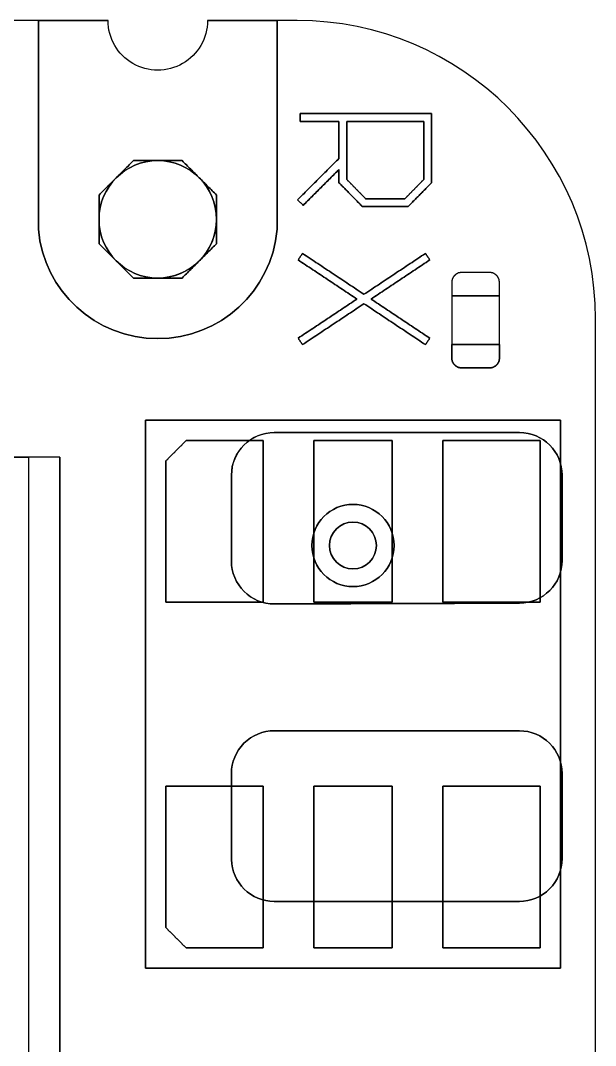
# Model space of a CAD drawing. Header units: millimetres. Extents: x -272 to 522, y -39 to 39.
# Drawn here: x 50.2 to 53.87, y 25.16 to 31.71 of the extents above; entities that cross this region are included whole.
import ezdxf

# ---------------------------------------------------------------- set-up
doc = ezdxf.new("R2010")
doc.units = ezdxf.units.MM
doc.layers.add('_BLOCK$XIAO-nRF52840', color=7, linetype='Continuous', true_color=0x000000)
doc.layers.add('PCB_item$miconboard', color=7, linetype='Continuous', true_color=0x000000)
doc.layers.get('PCB_item$miconboard').off()

# ---------------------------------------------------------------- blocks, each defined once
blk = doc.blocks.new('XIAO-nRF52840 v15')
at = {"layer": '_BLOCK$XIAO-nRF52840'}
for p, q in [((-6.9754, 1.84, -0.5745), (-6.9754, 1.94, -0.5745)), ((-6.8629, 1.94, -0.5745), (-6.8629, 1.84, -0.5745)), ((-6.8629, 1.84, -0.5745), (-6.8629, 1.94, -0.5745)), ((-6.9754, 1.84, -0.5745), (-6.9754, 1.64, -0.5745)), ((-5.8793, -0.25, 1.1336), (-5.8793, 0.99, 1.1336))]:
    blk.add_line(p, q, dxfattribs=at)
at = {"layer": '_BLOCK$XIAO-nRF52840', "extrusion": (0, -1, 0)}
for centre, radius in [((-7.1254, -0.5745, -1.94), 0.2625), ((-7.1254, -0.5745, -1.94), 0.2625), ((-7.1254, -0.5745, -1.94), 0.15), ((-7.1254, -0.5745, -1.84), 0.15), ((-5.8793, 1.5086, -0.99), 0.375)]:
    blk.add_circle(centre, radius, dxfattribs=at)
at = {"layer": '_BLOCK$XIAO-nRF52840', "extrusion": (0, 1, 0)}
for centre, radius in [((7.1254, -0.5745, 1.84), 0.2625), ((7.1254, -0.5745, 1.84), 0.2625), ((7.1254, -0.5745, 1.84), 0.15), ((7.1254, -0.5745, 1.64), 0.15)]:
    blk.add_circle(centre, radius, dxfattribs=at)
at = {"layer": '_BLOCK$XIAO-nRF52840', "color": 253, "true_color": 0xa0a0a0, "extrusion": (0, 0, -1)}
blk.add_arc((5.0533, 2.8, 0.0114), 0.2, 0, 90, dxfattribs=at)
at = {"layer": '_BLOCK$XIAO-nRF52840', "extrusion": (0, 1, 0)}
for centre, radius, start, end in [((6.7683, 0.8736, 1), 1.905, 0.00133, 89.99867), ((5.8793, 1.5115, 0.99), 0.7649, 184.97911, 355.02089), ((6.7683, 0.8736, -0.25), 1.905, 0.00133, 89.99867), ((8.1875, -2.5745, -0.25), 0.2731, 270, 360), ((8.1875, -2.031, -0.25), 0.273, 360, 90), ((8.1875, -0.6695, -0.25), 0.2731, 270.18602, 360), ((8.1875, -0.126, -0.25), 0.2731, 360, 89.81373), ((5.8793, 1.5115, -0.24), 0.7649, 184.97911, 355.02089), ((6.6228, -0.6746, -0.25), 0.2731, 180, 270.18602), ((6.6228, -2.031, -0.25), 0.2731, 90, 180.00494), ((6.6228, -2.5745, -0.25), 0.273, 181.06603, 270), ((6.6228, -0.126, -0.25), 0.2731, 90, 180)]:
    blk.add_arc(centre, radius, start, end, dxfattribs=at)
at = {"layer": '_BLOCK$XIAO-nRF52840', "extrusion": (0, -1, 0)}
for centre, radius, start, end in [((-5.8793, 1.5115, -1), 0.7649, 184.97911, 355.02089), ((-5.8793, 2.7786, -0.99), 0.3175, 180, 0), ((-8.1875, -2.5745, 0.24), 0.2731, 180, 270), ((-8.1875, -2.031, 0.24), 0.2731, 90, 180), ((-8.1875, -0.6695, 0.24), 0.2731, 180, 269.81398), ((-8.1875, -0.126, 0.24), 0.2731, 90.18627, 180), ((-8.1875, -0.6695, 0.24), 0.2731, 180, 269.81398), ((-8.1875, -0.126, 0.24), 0.2731, 90.18627, 180), ((-8.1875, -2.031, 0.24), 0.2731, 90, 180), ((-8.1875, -2.5745, 0.24), 0.2731, 180, 270), ((-5.8793, 1.5115, 0.25), 0.7649, 184.97911, 355.02089), ((-6.6228, -0.6746, 0.24), 0.2731, 269.81398, 0), ((-6.6228, -0.6746, 0.24), 0.2731, 269.81398, 0), ((-6.6228, -2.031, 0.24), 0.2731, 359.99506, 90), ((-6.6228, -2.5745, 0.24), 0.273, 270, 358.93397), ((-6.6228, -0.126, 0.24), 0.2731, 0, 90), ((-6.6228, -0.126, 0.24), 0.2731, 0, 90), ((-6.6228, -2.5745, 0.24), 0.273, 270, 358.93397), ((-6.6228, -2.031, 0.24), 0.2731, 359.99506, 90), ((-5.8793, 1.5086, 0.25), 0.375, 180, 270), ((-5.8793, 1.5086, 0.25), 0.375, 90, 180), ((-5.8793, 2.7786, 0.24), 0.3175, 180, 0), ((-5.8793, 1.5086, 0.25), 0.375, 0, 90), ((-5.8793, 1.5086, 0.25), 0.375, 270, 0)]:
    blk.add_arc(centre, radius, start, end, dxfattribs=at)
at = {"layer": '_BLOCK$XIAO-nRF52840', "extrusion": (5.49279e-08, 1, 5.47499e-08)}
blk.add_arc((8.1875, -0.6695, -0.25), 0.2731, 270.18602, 0, dxfattribs=at)
at = {"layer": '_BLOCK$XIAO-nRF52840', "extrusion": (5.49281e-08, 1, -5.47498e-08)}
blk.add_arc((8.1875, -0.126, -0.25), 0.2731, 360, 89.81373, dxfattribs=at)
at = {"layer": '_BLOCK$XIAO-nRF52840', "extrusion": (-5.45724e-08, -1, 5.45724e-08)}
blk.add_arc((-8.1875, -2.031, 0.25), 0.273, 90, 180, dxfattribs=at)
at = {"layer": '_BLOCK$XIAO-nRF52840', "extrusion": (-5.45724e-08, -1, -5.45724e-08)}
blk.add_arc((-8.1875, -2.5745, 0.25), 0.2731, 180, 270, dxfattribs=at)
at = {"layer": '_BLOCK$XIAO-nRF52840', "extrusion": (-5.42192e-08, 1, 5.43955e-08)}
blk.add_arc((6.6228, -0.6746, -0.25), 0.2731, 180, 270.18602, dxfattribs=at)
at = {"layer": '_BLOCK$XIAO-nRF52840', "extrusion": (-5.45724e-08, 1, -5.45724e-08)}
blk.add_arc((6.6228, -0.126, -0.25), 0.273, 90, 180, dxfattribs=at)
at = {"layer": '_BLOCK$XIAO-nRF52840', "extrusion": (5.55973e-08, -1, -5.66415e-08)}
blk.add_arc((-6.6228, -2.5745, 0.25), 0.273, 270, 358.93397, dxfattribs=at)
at = {"layer": '_BLOCK$XIAO-nRF52840', "extrusion": (5.45677e-08, -1, 5.4563e-08)}
blk.add_arc((-6.6228, -2.031, 0.25), 0.2731, 359.99506, 90, dxfattribs=at)
at = {"layer": '_BLOCK$XIAO-nRF52840', "color": 253, "true_color": 0xa0a0a0}
for points in [[(-5.0533, 3, -0.0114), (-5.0533, 3, -12.2114)], [(-5.0533, 3, -0.0114), (-4.9533, 3, -0.0114)], [(-5.2533, 2.8, -0.0114), (-5.2533, 2.8, -12.2114)], [(-5.2533, 1, -0.0114), (-5.2533, 2.8, -0.0114)], [(-5.0533, 1, -0.0114), (-5.0533, 2.8, -0.0114)], [(-5.0533, 2.8, -0.0114), (-5.0533, 2.8, -12.2114)], [(-4.9533, 2.8, -0.0114), (-5.0533, 2.8, -0.0114)], [(-5.2533, 1, -0.0114), (-5.0533, 1, -0.0114)], [(-5.2533, 1, -12.2114), (-5.2533, 1, -0.0114)], [(-5.0533, 1, -0.0114), (-5.0533, 1, -12.2114)]]:
    blk.add_open_spline(points, degree=1, dxfattribs=at)
at = {"layer": '_BLOCK$XIAO-nRF52840'}
for points in [[(-8.4504, 1, 0.2255), (-8.4504, 1.94, 0.2255)], [(-8.4504, 1.94, 0.2255), (-8.4504, 1.94, -3.2745)], [(-8.4504, 1.94, -3.2745), (-8.4504, 1, -3.2745)], [(-8.4504, 1.94, -3.2745), (-5.8004, 1.94, -3.2745)], [(-5.8004, 1.94, 0.2255), (-8.4504, 1.94, 0.2255)], [(-5.8004, 1.94, -3.2745), (-5.8004, 1, -3.2745)], [(-5.8004, 1.94, -3.2745), (-5.8004, 1.94, 0.2255)], [(-5.8004, 1.94, 0.2255), (-5.8004, 1, 0.2255)], [(-8.0606, 1, 0.7097), (-8.0606, 1.3, 0.7097)], [(-8.0606, 1.3, 0.7097), (-7.7558, 1.3, 0.7097)], [(-8.0606, 1.3, 1.0193), (-7.7558, 1.3, 1.0193)], [(-8.0606, 1.3, 0.7097), (-8.0606, 1.3, 1.0193)], [(-8.0606, 1, 1.0193), (-8.0606, 1.3, 1.0193)], [(-8.0606, 1, 0.7097), (-8.0606, 1.3, 0.7097)], [(-8.0606, 1.3, 0.7097), (-7.7558, 1.3, 0.7097)], [(-8.0606, 1, 0.6232), (-8.0606, 1.3, 0.6232)], [(-8.0606, 1.3, 0.6232), (-8.0581, 1.3, 0.6029)], [(-8.0606, 1.3, 0.7097), (-8.0606, 1.3, 0.6232)], [(-8.0606, 1.3, 1.0193), (-8.0606, 1, 1.0193)], [(-7.7558, 1.3, 1.0193), (-8.0606, 1.3, 1.0193)], [(-8.0606, 1.3, 1.0193), (-8.0606, 1.3, 1.1058)], [(-8.0606, 1, 1.1058), (-8.0606, 1.3, 1.1058)], [(-8.0606, 1.3, 1.1058), (-8.0581, 1.3, 1.1261)], [(-8.0581, 1.3, 0.6029), (-8.0581, 1, 0.6029)], [(-8.0581, 1.3, 0.6029), (-8.0479, 1.3, 0.5851)], [(-8.0581, 1, 1.1261), (-8.0581, 1.3, 1.1261)], [(-8.0581, 1.3, 1.1261), (-8.0479, 1.3, 1.1439)], [(-8.0479, 1.3, 0.5851), (-8.0479, 1, 0.5851)], [(-8.0479, 1.3, 0.5851), (-8.0352, 1.3, 0.5724)], [(-8.0479, 1, 1.1439), (-8.0479, 1.3, 1.1439)], [(-8.0479, 1.3, 1.1439), (-8.0352, 1.3, 1.1566)], [(-8.0352, 1.3, 0.5724), (-8.0352, 1, 0.5724)], [(-8.0352, 1.3, 0.5724), (-8.0175, 1.3, 0.5622)], [(-8.0352, 1, 1.1566), (-8.0352, 1.3, 1.1566)], [(-8.0352, 1.3, 1.1566), (-8.0175, 1.3, 1.1668)], [(-8.0175, 1.3, 0.5622), (-8.0175, 1, 0.5622)], [(-8.0175, 1.3, 0.5622), (-7.9971, 1.3, 0.5597)], [(-8.0175, 1, 1.1668), (-8.0175, 1.3, 1.1668)], [(-8.0175, 1.3, 1.1668), (-7.9971, 1.3, 1.1693)], [(-7.9971, 1.3, 0.5597), (-7.9971, 1, 0.5597)], [(-7.9971, 1.3, 0.5597), (-7.8193, 1.3, 0.5597)], [(-7.9971, 1.3, 1.1693), (-7.8193, 1.3, 1.1693)], [(-7.9971, 1, 1.1693), (-7.9971, 1.3, 1.1693)], [(-7.8193, 1.3, 0.5597), (-7.8193, 1, 0.5597)], [(-7.8193, 1.3, 0.5597), (-7.799, 1.3, 0.5622)], [(-7.8193, 1, 1.1693), (-7.8193, 1.3, 1.1693)], [(-7.8193, 1.3, 1.1693), (-7.799, 1.3, 1.1668)], [(-7.799, 1.3, 0.5622), (-7.799, 1, 0.5622)], [(-7.799, 1.3, 0.5622), (-7.7812, 1.3, 0.5724)], [(-7.799, 1, 1.1668), (-7.799, 1.3, 1.1668)], [(-7.799, 1.3, 1.1668), (-7.7812, 1.3, 1.1566)], [(-7.7812, 1.3, 0.5724), (-7.7812, 1, 0.5724)], [(-7.7812, 1.3, 0.5724), (-7.7685, 1.3, 0.5851)], [(-7.7812, 1, 1.1566), (-7.7812, 1.3, 1.1566)], [(-7.7812, 1.3, 1.1566), (-7.7685, 1.3, 1.1439)], [(-7.7685, 1.3, 0.5851), (-7.7685, 1, 0.5851)], [(-7.7685, 1.3, 0.5851), (-7.7584, 1.3, 0.6029)], [(-7.7685, 1, 1.1439), (-7.7685, 1.3, 1.1439)], [(-7.7685, 1.3, 1.1439), (-7.7584, 1.3, 1.1261)], [(-7.7584, 1.3, 0.6029), (-7.7584, 1, 0.6029)], [(-7.7584, 1.3, 0.6029), (-7.7558, 1.3, 0.6232)], [(-7.7584, 1, 1.1261), (-7.7584, 1.3, 1.1261)], [(-7.7584, 1.3, 1.1261), (-7.7558, 1.3, 1.1058)], [(-7.7558, 1.3, 0.7097), (-7.7558, 1, 0.7097)], [(-7.7558, 1.3, 1.0193), (-7.7558, 1.3, 0.7097)], [(-7.7558, 1.3, 1.0193), (-7.7558, 1, 1.0193)], [(-7.7558, 1.3, 0.7097), (-7.7558, 1, 0.7097)], [(-7.7558, 1, 0.6232), (-7.7558, 1.3, 0.6232)], [(-7.7558, 1.3, 0.6232), (-7.7558, 1.3, 0.7097)], [(-7.7558, 1, 1.0193), (-7.7558, 1.3, 1.0193)], [(-7.7558, 1.3, 1.1058), (-7.7558, 1.3, 1.0193)], [(-7.7558, 1, 1.1058), (-7.7558, 1.3, 1.1058)], [(-8.6733, 1, -13.0964), (-8.6733, 1, 0.8736)], [(-8.6733, -0.25, 0.8736), (-8.6733, 1, 0.8736)], [(-8.4504, 1, -3.2745), (-8.4504, 1, 0.2255)], [(-5.8004, 1, -3.2745), (-8.4504, 1, -3.2745)], [(-8.4504, 1, 0.2255), (-5.8004, 1, 0.2255)], [(-8.3204, 1.01, -3.1445), (-7.6994, 1.01, -3.1445)], [(-8.3204, 1, -3.1445), (-8.3204, 1.01, -3.1445)], [(-8.3204, 1.01, -2.1125), (-8.3204, 1, -2.1125)], [(-7.6994, 1.01, -2.1125), (-8.3204, 1.01, -2.1125)], [(-8.3204, 1.01, -2.1125), (-8.3204, 1.01, -3.1445)], [(-8.3204, 1.01, 0.0955), (-8.3204, 1, 0.0955)], [(-7.6994, 1.01, 0.0955), (-8.3204, 1.01, 0.0955)], [(-8.3204, 1.01, -0.9365), (-8.3204, 1, -0.9365)], [(-8.3204, 1.01, 0.0955), (-8.3204, 1.01, -0.9365)], [(-8.3204, 1.01, -0.9365), (-7.6994, 1.01, -0.9365)], [(-8.3204, 1.01, -0.9365), (-7.6994, 1.01, -0.9365)], [(-8.3204, 0.99, -0.9365), (-8.3204, 1.01, -0.9365)], [(-8.3204, 1.01, 0.0955), (-8.3204, 1.01, -0.9365)], [(-8.3204, 0.99, 0.0955), (-8.3204, 1.01, 0.0955)], [(-7.6994, 1.01, 0.0955), (-8.3204, 1.01, 0.0955)], [(-7.6994, 1.01, -2.1125), (-8.3204, 1.01, -2.1125)], [(-8.3204, 1.01, -2.1125), (-8.3204, 0.99, -2.1125)], [(-8.3204, 1.01, -3.1445), (-7.6994, 1.01, -3.1445)], [(-8.3204, 0.99, -3.1445), (-8.3204, 1.01, -3.1445)], [(-8.3204, 1.01, -2.1125), (-8.3204, 1.01, -3.1445)], [(-7.6994, 1, -3.1445), (-8.3204, 1, -3.1445)], [(-8.3204, 1, -2.1125), (-7.6994, 1, -2.1125)], [(-8.3204, 1, -3.1445), (-8.3204, 1, -2.1125)], [(-8.3204, 1, 0.0955), (-7.6994, 1, 0.0955)], [(-8.3204, 1, -0.9365), (-8.3204, 1, 0.0955)], [(-7.6994, 1, -0.9365), (-8.3204, 1, -0.9365)], [(-7.6994, 0.99, -0.9365), (-8.3204, 0.99, -0.9365)], [(-8.3204, 0.99, -0.9365), (-8.3204, 0.99, 0.0955)], [(-8.3204, 0.99, 0.0955), (-7.6994, 0.99, 0.0955)], [(-8.3204, 0.99, -2.1125), (-7.6994, 0.99, -2.1125)], [(-7.6994, 0.99, -3.1445), (-8.3204, 0.99, -3.1445)], [(-8.3204, 0.99, -3.1445), (-8.3204, 0.99, -2.1125)], [(-7.7558, 1, 0.7097), (-8.0606, 1, 0.7097)], [(-8.0606, 1, 0.7097), (-8.0606, 1, 1.0193)], [(-8.0606, 1, 1.0193), (-7.7558, 1, 1.0193)], [(-7.7558, 1, 0.7097), (-8.0606, 1, 0.7097)], [(-8.0606, 1, 0.6232), (-8.0606, 1, 0.7097)], [(-8.0581, 1, 0.6029), (-8.0606, 1, 0.6232)], [(-8.0606, 1, 1.0193), (-7.7558, 1, 1.0193)], [(-8.0606, 1, 1.0193), (-8.0606, 1, 1.1058)], [(-8.0606, 1, 1.1058), (-8.0581, 1, 1.1261)], [(-8.0479, 1, 0.5851), (-8.0581, 1, 0.6029)], [(-8.0581, 1, 1.1261), (-8.0479, 1, 1.1439)], [(-8.0352, 1, 0.5724), (-8.0479, 1, 0.5851)], [(-8.0479, 1, 1.1439), (-8.0352, 1, 1.1566)], [(-8.0175, 1, 0.5622), (-8.0352, 1, 0.5724)], [(-8.0352, 1, 1.1566), (-8.0175, 1, 1.1668)], [(-7.9971, 1, 0.5597), (-8.0175, 1, 0.5622)], [(-8.0175, 1, 1.1668), (-7.9971, 1, 1.1693)], [(-7.8193, 1, 0.5597), (-7.9971, 1, 0.5597)], [(-7.9971, 1, 1.1693), (-7.8193, 1, 1.1693)], [(-7.799, 1, 0.5622), (-7.8193, 1, 0.5597)], [(-7.8193, 1, 1.1693), (-7.799, 1, 1.1668)], [(-7.7812, 1, 0.5724), (-7.799, 1, 0.5622)], [(-7.799, 1, 1.1668), (-7.7812, 1, 1.1566)], [(-7.7685, 1, 0.5851), (-7.7812, 1, 0.5724)], [(-7.7812, 1, 1.1566), (-7.7685, 1, 1.1439)], [(-7.7584, 1, 0.6029), (-7.7685, 1, 0.5851)], [(-7.7685, 1, 1.1439), (-7.7584, 1, 1.1261)], [(-7.7558, 1, 0.6232), (-7.7584, 1, 0.6029)], [(-7.7584, 1, 1.1261), (-7.7558, 1, 1.1058)], [(-7.7558, 1, 1.0193), (-7.7558, 1, 0.7097)], [(-7.7558, 1, 0.7097), (-7.7558, 1, 0.6232)], [(-7.7558, 1, 1.1058), (-7.7558, 1, 1.0193)], [(-7.6994, 1.01, -3.1445), (-7.6994, 1, -3.1445)], [(-7.6994, 1.01, -2.1125), (-7.6994, 1, -2.1125)], [(-7.6994, 1.01, -3.1445), (-7.6994, 1.01, -2.1125)], [(-7.6994, 1, 0.0955), (-7.6994, 1.01, 0.0955)], [(-7.6994, 1.01, -0.9365), (-7.6994, 1, -0.9365)], [(-7.6994, 1.01, -0.9365), (-7.6994, 1.01, 0.0955)], [(-7.6994, 1.01, -0.9365), (-7.6994, 0.99, -0.9365)], [(-7.6994, 0.99, 0.0955), (-7.6994, 1.01, 0.0955)], [(-7.6994, 1.01, -0.9365), (-7.6994, 1.01, 0.0955)], [(-7.6994, 0.99, -2.1125), (-7.6994, 1.01, -2.1125)], [(-7.6994, 1.01, -3.1445), (-7.6994, 1.01, -2.1125)], [(-7.6994, 0.99, -3.1445), (-7.6994, 1.01, -3.1445)], [(-7.6994, 1, -2.1125), (-7.6994, 1, -3.1445)], [(-7.6994, 1, 0.0955), (-7.6994, 1, -0.9365)], [(-7.6994, 0.99, 0.0955), (-7.6994, 0.99, -0.9365)], [(-7.6994, 0.99, -2.1125), (-7.6994, 0.99, -3.1445)], [(-6.7893, 1, 2.1842), (-7.6271, 1, 2.1842)], [(-7.6271, 1, 2.1842), (-7.6271, 0.99, 2.1842)], [(-7.6271, 1, 2.1842), (-7.6271, 1, 1.7426)], [(-7.6271, 1, 1.7426), (-7.6271, 0.99, 1.7426)], [(-7.6271, 1, 1.7426), (-7.4779, 1, 1.5906)], [(-6.7893, 1, 2.1842), (-7.6271, 1, 2.1842)], [(-7.6271, 1, 2.1842), (-7.6271, 1, 1.7426)], [(-7.6271, 1, 1.7426), (-7.4779, 1, 1.5906)], [(-7.6271, 0.99, 1.7426), (-7.6271, 1, 1.7426)], [(-7.6271, 0.99, 2.1842), (-7.6271, 1, 2.1842)], [(-7.6271, 0.99, 2.1842), (-6.7893, 0.99, 2.1842)], [(-7.6271, 0.99, 1.7426), (-7.6271, 0.99, 2.1842)], [(-7.4779, 0.99, 1.5906), (-7.6271, 0.99, 1.7426)], [(-7.4779, 0.99, 1.5906), (-7.6271, 0.99, 1.7426)], [(-7.6271, 0.99, 1.7426), (-7.6271, 0.99, 2.1842)], [(-7.6271, 0.99, 2.1842), (-6.7893, 0.99, 2.1842)], [(-7.6159, 0.99, 0.75), (-7.6159, 1, 0.75)], [(-7.6159, 1, 0.75), (-7.5882, 1, 0.7084)], [(-7.5882, 1, 1.291), (-7.6159, 1, 1.2494)], [(-7.6159, 1, 1.2494), (-7.6159, 0.99, 1.2494)], [(-7.6159, 1, 1.2494), (-7.2408, 1, 0.9997)], [(-7.2408, 1, 0.9997), (-7.6159, 1, 0.75)], [(-7.6159, 1, 1.2494), (-7.2408, 1, 0.9997)], [(-7.6159, 0.99, 1.2494), (-7.6159, 1, 1.2494)], [(-7.5882, 1, 1.291), (-7.6159, 1, 1.2494)], [(-7.6159, 1, 0.75), (-7.5882, 1, 0.7084)], [(-7.6159, 0.99, 0.75), (-7.6159, 1, 0.75)], [(-7.2408, 1, 0.9997), (-7.6159, 1, 0.75)], [(-7.5882, 0.99, 0.7084), (-7.6159, 0.99, 0.75)], [(-7.6159, 0.99, 1.2494), (-7.5882, 0.99, 1.291)], [(-7.2408, 0.99, 0.9997), (-7.6159, 0.99, 1.2494)], [(-7.6159, 0.99, 0.75), (-7.2408, 0.99, 0.9997)], [(-7.2408, 0.99, 0.9997), (-7.6159, 0.99, 1.2494)], [(-7.6159, 0.99, 1.2494), (-7.5882, 0.99, 1.291)], [(-7.5882, 0.99, 0.7084), (-7.6159, 0.99, 0.75)], [(-7.6159, 0.99, 0.75), (-7.2408, 0.99, 0.9997)], [(-7.5882, 1, 0.7084), (-7.5882, 0.99, 0.7084)], [(-7.5882, 1, 0.7084), (-7.1957, 1, 0.9697)], [(-7.1957, 1, 1.0297), (-7.5882, 1, 1.291)], [(-7.5882, 1, 1.291), (-7.5882, 0.99, 1.291)], [(-7.5882, 0.99, 1.291), (-7.5882, 1, 1.291)], [(-7.1957, 1, 1.0297), (-7.5882, 1, 1.291)], [(-7.5882, 1, 0.7084), (-7.1957, 1, 0.9697)], [(-7.5882, 0.99, 0.7084), (-7.5882, 1, 0.7084)], [(-7.1957, 0.99, 0.9697), (-7.5882, 0.99, 0.7084)], [(-7.5882, 0.99, 1.291), (-7.1957, 0.99, 1.0297)], [(-7.5882, 0.99, 1.291), (-7.1957, 0.99, 1.0297)], [(-7.1957, 0.99, 0.9697), (-7.5882, 0.99, 0.7084)], [(-7.457, 1, 1.6406), (-7.5771, 1, 1.763)], [(-7.5771, 1, 1.763), (-7.5771, 0.99, 1.763)], [(-7.5771, 1, 1.763), (-7.5771, 1, 2.1342)], [(-7.5771, 1, 2.1342), (-7.5771, 0.99, 2.1342)], [(-7.5771, 1, 2.1342), (-7.0861, 1, 2.1342)], [(-7.5771, 1, 2.1342), (-7.0861, 1, 2.1342)], [(-7.5771, 0.99, 2.1342), (-7.5771, 1, 2.1342)], [(-7.5771, 1, 1.763), (-7.5771, 1, 2.1342)], [(-7.5771, 0.99, 1.763), (-7.5771, 1, 1.763)], [(-7.457, 1, 1.6406), (-7.5771, 1, 1.763)], [(-7.5771, 0.99, 1.763), (-7.457, 0.99, 1.6406)], [(-7.5771, 0.99, 2.1342), (-7.5771, 0.99, 1.763)], [(-7.0861, 0.99, 2.1342), (-7.5771, 0.99, 2.1342)], [(-7.0861, 0.99, 2.1342), (-7.5771, 0.99, 2.1342)], [(-7.5771, 0.99, 2.1342), (-7.5771, 0.99, 1.763)], [(-7.5771, 0.99, 1.763), (-7.457, 0.99, 1.6406)], [(-7.4779, 1, 1.5906), (-7.4779, 0.99, 1.5906)], [(-7.4779, 1, 1.5906), (-7.1852, 1, 1.5906)], [(-7.4779, 1, 1.5906), (-7.1852, 1, 1.5906)], [(-7.4779, 0.99, 1.5906), (-7.4779, 1, 1.5906)], [(-7.1852, 0.99, 1.5906), (-7.4779, 0.99, 1.5906)], [(-7.1852, 0.99, 1.5906), (-7.4779, 0.99, 1.5906)], [(-7.2062, 1, 1.6406), (-7.457, 1, 1.6406)], [(-7.457, 1, 1.6406), (-7.457, 0.99, 1.6406)], [(-7.457, 0.99, 1.6406), (-7.457, 1, 1.6406)], [(-7.2062, 1, 1.6406), (-7.457, 1, 1.6406)], [(-7.457, 0.99, 1.6406), (-7.2062, 0.99, 1.6406)], [(-7.457, 0.99, 1.6406), (-7.2062, 0.99, 1.6406)], [(-7.3754, 1.01, -2.1125), (-7.3754, 1, -2.1125)], [(-6.8754, 1.01, -2.1125), (-7.3754, 1.01, -2.1125)], [(-7.3754, 1.01, -3.1445), (-7.3754, 1, -3.1445)], [(-7.3754, 1.01, -2.1125), (-7.3754, 1.01, -3.1445)], [(-7.3754, 1.01, -3.1445), (-6.8754, 1.01, -3.1445)], [(-7.3754, 1.01, -0.9365), (-6.8754, 1.01, -0.9365)], [(-7.3754, 1, -0.9365), (-7.3754, 1.01, -0.9365)], [(-7.3754, 1.01, 0.0955), (-7.3754, 1, 0.0955)], [(-6.8754, 1.01, 0.0955), (-7.3754, 1.01, 0.0955)], [(-7.3754, 1.01, 0.0955), (-7.3754, 1.01, -0.9365)], [(-7.3754, 1.01, -3.1445), (-6.8754, 1.01, -3.1445)], [(-7.3754, 0.99, -3.1445), (-7.3754, 1.01, -3.1445)], [(-7.3754, 1.01, -2.1125), (-7.3754, 1.01, -3.1445)], [(-7.3754, 0.99, -2.1125), (-7.3754, 1.01, -2.1125)], [(-6.8754, 1.01, -2.1125), (-7.3754, 1.01, -2.1125)], [(-6.8754, 1.01, 0.0955), (-7.3754, 1.01, 0.0955)], [(-7.3754, 1.01, 0.0955), (-7.3754, 0.99, 0.0955)], [(-7.3754, 1.01, -0.9365), (-6.8754, 1.01, -0.9365)], [(-7.3754, 0.99, -0.9365), (-7.3754, 1.01, -0.9365)], [(-7.3754, 1.01, 0.0955), (-7.3754, 1.01, -0.9365)], [(-7.3754, 1, -2.1125), (-6.8754, 1, -2.1125)], [(-7.3754, 1, -3.1445), (-7.3754, 1, -2.1125)], [(-6.8754, 1, -3.1445), (-7.3754, 1, -3.1445)], [(-6.8754, 1, -0.9365), (-7.3754, 1, -0.9365)], [(-7.3754, 1, 0.0955), (-6.8754, 1, 0.0955)], [(-7.3754, 1, -0.9365), (-7.3754, 1, 0.0955)], [(-6.8754, 0.99, -3.1445), (-7.3754, 0.99, -3.1445)], [(-7.3754, 0.99, -3.1445), (-7.3754, 0.99, -2.1125)], [(-7.3754, 0.99, -2.1125), (-6.8754, 0.99, -2.1125)], [(-7.3754, 0.99, 0.0955), (-6.8754, 0.99, 0.0955)], [(-6.8754, 0.99, -0.9365), (-7.3754, 0.99, -0.9365)], [(-7.3754, 0.99, -0.9365), (-7.3754, 0.99, 0.0955)], [(-7.2408, 1, 0.9997), (-7.2408, 0.99, 0.9997)], [(-7.2408, 1, 0.9997), (-7.2408, 0.99, 0.9997)], [(-7.0861, 1, 1.763), (-7.2062, 1, 1.6406)], [(-7.2062, 1, 1.6406), (-7.2062, 0.99, 1.6406)], [(-7.2062, 0.99, 1.6406), (-7.2062, 1, 1.6406)], [(-7.0861, 1, 1.763), (-7.2062, 1, 1.6406)], [(-7.2062, 0.99, 1.6406), (-7.0861, 0.99, 1.763)], [(-7.2062, 0.99, 1.6406), (-7.0861, 0.99, 1.763)], [(-7.1957, 1, 0.9697), (-7.1957, 0.99, 0.9697)], [(-7.1957, 1, 0.9697), (-6.8031, 1, 0.7084)], [(-6.8031, 1, 1.291), (-7.1957, 1, 1.0297)], [(-7.1957, 1, 1.0297), (-7.1957, 0.99, 1.0297)], [(-7.1957, 0.99, 1.0297), (-7.1957, 1, 1.0297)], [(-6.8031, 1, 1.291), (-7.1957, 1, 1.0297)], [(-7.1957, 1, 0.9697), (-6.8031, 1, 0.7084)], [(-7.1957, 0.99, 0.9697), (-7.1957, 1, 0.9697)], [(-6.8031, 0.99, 0.7084), (-7.1957, 0.99, 0.9697)], [(-7.1957, 0.99, 1.0297), (-6.8031, 0.99, 1.291)], [(-7.1957, 0.99, 1.0297), (-6.8031, 0.99, 1.291)], [(-6.8031, 0.99, 0.7084), (-7.1957, 0.99, 0.9697)], [(-7.1852, 1, 1.5906), (-7.1852, 0.99, 1.5906)], [(-7.1852, 1, 1.5906), (-7.0361, 1, 1.7426)], [(-7.1852, 1, 1.5906), (-7.0361, 1, 1.7426)], [(-7.1852, 0.99, 1.5906), (-7.1852, 1, 1.5906)], [(-7.0361, 0.99, 1.7426), (-7.1852, 0.99, 1.5906)], [(-7.0361, 0.99, 1.7426), (-7.1852, 0.99, 1.5906)], [(-6.7754, 1, 0.75), (-7.1506, 1, 0.9997)], [(-7.1506, 1, 0.9997), (-7.1506, 0.99, 0.9997)], [(-7.1506, 1, 0.9997), (-6.7754, 1, 1.2494)], [(-7.1506, 1, 0.9997), (-6.7754, 1, 1.2494)], [(-7.1506, 0.99, 0.9997), (-7.1506, 1, 0.9997)], [(-6.7754, 1, 0.75), (-7.1506, 1, 0.9997)], [(-7.1506, 0.99, 0.9997), (-6.7754, 0.99, 0.75)], [(-6.7754, 0.99, 1.2494), (-7.1506, 0.99, 0.9997)], [(-6.7754, 0.99, 1.2494), (-7.1506, 0.99, 0.9997)], [(-7.1506, 0.99, 0.9997), (-6.7754, 0.99, 0.75)], [(-7.0861, 0.99, 1.763), (-7.0861, 1, 1.763)], [(-7.0861, 1, 2.1342), (-7.0861, 0.99, 2.1342)], [(-7.0861, 1, 2.1342), (-7.0861, 1, 1.763)], [(-7.0861, 1, 2.1342), (-7.0861, 0.99, 2.1342)], [(-7.0861, 0.99, 1.763), (-7.0861, 1, 1.763)], [(-7.0861, 1, 2.1342), (-7.0861, 1, 1.763)], [(-7.0861, 0.99, 1.763), (-7.0861, 0.99, 2.1342)], [(-7.0861, 0.99, 1.763), (-7.0861, 0.99, 2.1342)], [(-7.0361, 1, 1.7426), (-7.0361, 0.99, 1.7426)], [(-7.0361, 1, 1.7426), (-7.0361, 1, 1.8271)], [(-7.0361, 1, 1.8271), (-7.0361, 0.99, 1.8271)], [(-7.0361, 1, 1.8271), (-6.807, 1, 1.598)], [(-6.7716, 1, 1.6333), (-7.0361, 1, 1.8978)], [(-7.0361, 1, 1.8978), (-7.0361, 0.99, 1.8978)], [(-7.0361, 1, 1.8978), (-7.0361, 1, 2.1342)], [(-7.0361, 1, 2.1342), (-7.0361, 0.99, 2.1342)], [(-7.0361, 1, 2.1342), (-6.7893, 1, 2.1342)], [(-7.0361, 1, 2.1342), (-6.7893, 1, 2.1342)], [(-7.0361, 1, 1.7426), (-7.0361, 1, 1.8271)], [(-7.0361, 1, 1.8978), (-7.0361, 1, 2.1342)], [(-7.0361, 0.99, 2.1342), (-7.0361, 1, 2.1342)], [(-7.0361, 0.99, 1.8978), (-7.0361, 1, 1.8978)], [(-6.7716, 1, 1.6333), (-7.0361, 1, 1.8978)], [(-7.0361, 1, 1.8271), (-6.807, 1, 1.598)], [(-7.0361, 0.99, 1.8271), (-7.0361, 1, 1.8271)], [(-7.0361, 0.99, 1.7426), (-7.0361, 1, 1.7426)], [(-7.0361, 0.99, 1.8271), (-7.0361, 0.99, 1.7426)], [(-6.807, 0.99, 1.598), (-7.0361, 0.99, 1.8271)], [(-7.0361, 0.99, 1.8978), (-6.7716, 0.99, 1.6333)], [(-7.0361, 0.99, 2.1342), (-7.0361, 0.99, 1.8978)], [(-6.7893, 0.99, 2.1342), (-7.0361, 0.99, 2.1342)], [(-6.7893, 0.99, 2.1342), (-7.0361, 0.99, 2.1342)], [(-7.0361, 0.99, 2.1342), (-7.0361, 0.99, 1.8978)], [(-7.0361, 0.99, 1.8978), (-6.7716, 0.99, 1.6333)], [(-6.807, 0.99, 1.598), (-7.0361, 0.99, 1.8271)], [(-7.0361, 0.99, 1.8271), (-7.0361, 0.99, 1.7426)], [(-6.8754, 1, -2.1125), (-6.8754, 1.01, -2.1125)], [(-6.8754, 1.01, -3.1445), (-6.8754, 1, -3.1445)], [(-6.8754, 1.01, -3.1445), (-6.8754, 1.01, -2.1125)], [(-6.8754, 1.01, -0.9365), (-6.8754, 1, -0.9365)], [(-6.8754, 1.01, 0.0955), (-6.8754, 1, 0.0955)], [(-6.8754, 1.01, -0.9365), (-6.8754, 1.01, 0.0955)], [(-6.8754, 1.01, -3.1445), (-6.8754, 0.99, -3.1445)], [(-6.8754, 0.99, -2.1125), (-6.8754, 1.01, -2.1125)], [(-6.8754, 1.01, -3.1445), (-6.8754, 1.01, -2.1125)], [(-6.8754, 0.99, 0.0955), (-6.8754, 1.01, 0.0955)], [(-6.8754, 1.01, -0.9365), (-6.8754, 1.01, 0.0955)], [(-6.8754, 0.99, -0.9365), (-6.8754, 1.01, -0.9365)], [(-6.8754, 1, -2.1125), (-6.8754, 1, -3.1445)], [(-6.8754, 1, 0.0955), (-6.8754, 1, -0.9365)], [(-6.8754, 0.99, -2.1125), (-6.8754, 0.99, -3.1445)], [(-6.8754, 0.99, 0.0955), (-6.8754, 0.99, -0.9365)], [(-6.807, 1, 1.598), (-6.807, 0.99, 1.598)], [(-6.807, 1, 1.598), (-6.7716, 1, 1.6333)], [(-6.807, 1, 1.598), (-6.7716, 1, 1.6333)], [(-6.807, 0.99, 1.598), (-6.807, 1, 1.598)], [(-6.7716, 0.99, 1.6333), (-6.807, 0.99, 1.598)], [(-6.7716, 0.99, 1.6333), (-6.807, 0.99, 1.598)], [(-6.8031, 1, 0.7084), (-6.8031, 0.99, 0.7084)], [(-6.8031, 1, 0.7084), (-6.7754, 1, 0.75)], [(-6.7754, 1, 1.2494), (-6.8031, 1, 1.291)], [(-6.8031, 1, 1.291), (-6.8031, 0.99, 1.291)], [(-6.8031, 0.99, 1.291), (-6.8031, 1, 1.291)], [(-6.7754, 1, 1.2494), (-6.8031, 1, 1.291)], [(-6.8031, 1, 0.7084), (-6.7754, 1, 0.75)], [(-6.8031, 0.99, 0.7084), (-6.8031, 1, 0.7084)], [(-6.7754, 0.99, 0.75), (-6.8031, 0.99, 0.7084)], [(-6.8031, 0.99, 1.291), (-6.7754, 0.99, 1.2494)], [(-6.8031, 0.99, 1.291), (-6.7754, 0.99, 1.2494)], [(-6.7754, 0.99, 0.75), (-6.8031, 0.99, 0.7084)], [(-6.7893, 0.99, 2.1842), (-6.7893, 1, 2.1842)], [(-6.7893, 1, 2.1342), (-6.7893, 0.99, 2.1342)], [(-6.7893, 1, 2.1342), (-6.7893, 1, 2.1842)], [(-6.7893, 1, 2.1342), (-6.7893, 1, 2.1842)], [(-6.7893, 1, 2.1342), (-6.7893, 0.99, 2.1342)], [(-6.7893, 0.99, 2.1842), (-6.7893, 1, 2.1842)], [(-6.7893, 0.99, 2.1842), (-6.7893, 0.99, 2.1342)], [(-6.7893, 0.99, 2.1842), (-6.7893, 0.99, 2.1342)], [(-6.7754, 1, 0.75), (-6.7754, 0.99, 0.75)], [(-6.7754, 1, 1.2494), (-6.7754, 0.99, 1.2494)], [(-6.7754, 0.99, 1.2494), (-6.7754, 1, 1.2494)], [(-6.7754, 0.99, 0.75), (-6.7754, 1, 0.75)], [(-6.7716, 1, 1.6333), (-6.7716, 0.99, 1.6333)], [(-6.7716, 0.99, 1.6333), (-6.7716, 1, 1.6333)], [(-6.7683, 1, 2.7786), (-6.6413, 1, 2.7786)], [(-6.7683, -0.25, 2.7786), (-6.7683, 1, 2.7786)], [(-6.6413, 1, 2.7786), (-6.6413, 1, 1.4451)], [(-6.6413, 0.99, 2.7786), (-6.6413, 1, 2.7786)], [(-6.6413, 0.99, 1.4451), (-6.6413, 1, 1.4451)], [(-6.1968, 0.99, 2.7786), (-6.6413, 0.99, 2.7786)], [(-6.6413, 0.99, 1.4451), (-6.6413, 0.99, 2.7786)], [(-6.5514, 1.01, 0.0955), (-6.5514, 1, 0.0955)], [(-6.0604, 1.01, 0.0955), (-6.5514, 1.01, 0.0955)], [(-6.5514, 1.01, -0.9365), (-6.5514, 1, -0.9365)], [(-6.5514, 1.01, 0.0955), (-6.5514, 1.01, -0.9365)], [(-6.5514, 1.01, -0.9365), (-5.9304, 1.01, -0.9365)], [(-6.5514, 1.01, -2.1125), (-6.5514, 1, -2.1125)], [(-5.9304, 1.01, -2.1125), (-6.5514, 1.01, -2.1125)], [(-6.5514, 1.01, -3.1445), (-6.5514, 1, -3.1445)], [(-6.5514, 1.01, -2.1125), (-6.5514, 1.01, -3.1445)], [(-6.5514, 1.01, -3.1445), (-6.0604, 1.01, -3.1445)], [(-6.5514, 1.01, -0.9365), (-5.9304, 1.01, -0.9365)], [(-6.5514, 0.99, -0.9365), (-6.5514, 1.01, -0.9365)], [(-6.5514, 1.01, 0.0955), (-6.5514, 1.01, -0.9365)], [(-6.5514, 0.99, 0.0955), (-6.5514, 1.01, 0.0955)], [(-6.0604, 1.01, 0.0955), (-6.5514, 1.01, 0.0955)], [(-6.5514, 1.01, -3.1445), (-6.0604, 1.01, -3.1445)], [(-6.5514, 0.99, -3.1445), (-6.5514, 1.01, -3.1445)], [(-6.5514, 1.01, -2.1125), (-6.5514, 1.01, -3.1445)], [(-6.5514, 0.99, -2.1125), (-6.5514, 1.01, -2.1125)], [(-5.9304, 1.01, -2.1125), (-6.5514, 1.01, -2.1125)], [(-6.5514, 1, 0.0955), (-6.0604, 1, 0.0955)], [(-6.5514, 1, -0.9365), (-6.5514, 1, 0.0955)], [(-5.9304, 1, -0.9365), (-6.5514, 1, -0.9365)], [(-6.5514, 1, -2.1125), (-5.9304, 1, -2.1125)], [(-6.5514, 1, -3.1445), (-6.5514, 1, -2.1125)], [(-6.0604, 1, -3.1445), (-6.5514, 1, -3.1445)], [(-5.9304, 0.99, -0.9365), (-6.5514, 0.99, -0.9365)], [(-6.5514, 0.99, -0.9365), (-6.5514, 0.99, 0.0955)], [(-6.5514, 0.99, 0.0955), (-6.0604, 0.99, 0.0955)], [(-6.0604, 0.99, -3.1445), (-6.5514, 0.99, -3.1445)], [(-6.5514, 0.99, -3.1445), (-6.5514, 0.99, -2.1125)], [(-6.5514, 0.99, -2.1125), (-5.9304, 0.99, -2.1125)], [(-6.1968, -0.24, 2.7786), (-6.1968, 0.99, 2.7786)], [(-6.0604, 1.01, 0.0955), (-6.0604, 1, 0.0955)], [(-5.9304, 1.01, -0.0345), (-6.0604, 1.01, 0.0955)], [(-6.0604, 1.01, -3.1445), (-6.0604, 1, -3.1445)], [(-6.0604, 1.01, -3.1445), (-5.9304, 1.01, -3.0145)], [(-6.0604, 0.99, 0.0955), (-6.0604, 1.01, 0.0955)], [(-5.9304, 1.01, -0.0345), (-6.0604, 1.01, 0.0955)], [(-6.0604, 1.01, -3.1445), (-5.9304, 1.01, -3.0145)], [(-6.0604, 0.99, -3.1445), (-6.0604, 1.01, -3.1445)], [(-6.0604, 1, 0.0955), (-5.9304, 1, -0.0345)], [(-5.9304, 1, -3.0145), (-6.0604, 1, -3.1445)], [(-6.0604, 0.99, 0.0955), (-5.9304, 0.99, -0.0345)], [(-5.9304, 0.99, -3.0145), (-6.0604, 0.99, -3.1445)], [(-5.9304, 1, -0.0345), (-5.9304, 1.01, -0.0345)], [(-5.9304, 1.01, -0.9365), (-5.9304, 1, -0.9365)], [(-5.9304, 1.01, -0.9365), (-5.9304, 1.01, -0.0345)], [(-5.9304, 1, -2.1125), (-5.9304, 1.01, -2.1125)], [(-5.9304, 1.01, -3.0145), (-5.9304, 1, -3.0145)], [(-5.9304, 1.01, -3.0145), (-5.9304, 1.01, -2.1125)], [(-5.9304, 1.01, -0.9365), (-5.9304, 0.99, -0.9365)], [(-5.9304, 0.99, -0.0345), (-5.9304, 1.01, -0.0345)], [(-5.9304, 1.01, -0.9365), (-5.9304, 1.01, -0.0345)], [(-5.9304, 1.01, -3.0145), (-5.9304, 0.99, -3.0145)], [(-5.9304, 0.99, -2.1125), (-5.9304, 1.01, -2.1125)], [(-5.9304, 1.01, -3.0145), (-5.9304, 1.01, -2.1125)], [(-5.9304, 1, -0.0345), (-5.9304, 1, -0.9365)], [(-5.9304, 1, -2.1125), (-5.9304, 1, -3.0145)], [(-5.9304, 0.99, -0.0345), (-5.9304, 0.99, -0.9365)], [(-5.9304, 0.99, -2.1125), (-5.9304, 0.99, -3.0145)], [(-5.8004, 1, 0.2255), (-5.8004, 1, -3.2745)], [(-5.5618, 0.99, 2.7786), (-5.5618, -0.24, 2.7786)], [(-5.1173, 0.99, 2.7786), (-5.5618, 0.99, 2.7786)], [(-5.1173, 1, 1.4451), (-5.1173, 1, 2.7786)], [(-5.1173, 1, 2.7786), (-4.1013, 1, 2.7786)], [(-5.1173, 1, 2.7786), (-5.1173, 0.99, 2.7786)], [(-5.1173, 1, 1.4451), (-5.1173, 0.99, 1.4451)], [(-5.1173, 0.99, 2.7786), (-5.1173, 0.99, 1.4451)], [(-8.6733, -0.25, -13.0964), (-8.6733, -0.25, 0.8736)], [(-8.4605, -0.25, -2.5745), (-8.4605, -0.24, -2.5745)], [(-8.4605, -0.24, -2.031), (-8.4605, -0.24, -2.5745)], [(-8.4605, -0.25, -2.031), (-8.4605, -0.24, -2.031)], [(-8.4605, -0.25, -0.6695), (-8.4605, -0.24, -0.6695)], [(-8.4605, -0.24, -0.126), (-8.4605, -0.24, -0.6695)], [(-8.4605, -0.25, -0.126), (-8.4605, -0.24, -0.126)], [(-8.4605, -0.24, -0.126), (-8.4605, -0.25, -0.126)], [(-8.4605, -0.24, -0.6695), (-8.4605, -0.25, -0.6695)], [(-8.4605, -0.24, -0.126), (-8.4605, -0.24, -0.6695)], [(-8.4605, -0.24, -2.031), (-8.4605, -0.25, -2.031)], [(-8.4605, -0.24, -2.5745), (-8.4605, -0.25, -2.5745)], [(-8.4605, -0.24, -2.031), (-8.4605, -0.24, -2.5745)], [(-8.4605, -0.25, -2.5745), (-8.4605, -0.25, -2.031)], [(-8.4605, -0.25, -0.6695), (-8.4605, -0.25, -0.126)], [(-8.4605, -0.25, -0.6695), (-8.4605, -0.25, -0.126)], [(-8.4605, -0.25, -2.031), (-8.4605, -0.25, -2.5745)], [(-8.1883, -0.24, -0.9426), (-8.1883, -0.25, -0.9426)], [(-6.6228, -0.24, 0.1471), (-8.1883, -0.24, 0.1471)], [(-8.1883, -0.25, 0.1471), (-8.1883, -0.24, 0.1471)], [(-6.6237, -0.24, -0.9477), (-8.1883, -0.24, -0.9426)], [(-8.1883, -0.24, 0.1471), (-8.1883, -0.25, 0.1471)], [(-6.6228, -0.24, 0.1471), (-8.1883, -0.24, 0.1471)], [(-8.1883, -0.24, -0.9426), (-8.1883, -0.25, -0.9426)], [(-8.1883, -0.24, -0.9426), (-6.6237, -0.24, -0.9477)], [(-8.1883, -0.25, 0.1471), (-6.6228, -0.25, 0.1471)], [(-6.6237, -0.25, -0.9477), (-8.1883, -0.25, -0.9426)], [(-8.1883, -0.25, 0.1471), (-6.6228, -0.25, 0.1471)], [(-8.1883, -0.25, -0.9426), (-6.6237, -0.25, -0.9477)], [(-8.1875, -0.24, -2.8476), (-8.1875, -0.25, -2.8476)], [(-8.1875, -0.25, -1.7579), (-8.1875, -0.24, -1.7579)], [(-6.6228, -0.24, -1.7579), (-8.1875, -0.24, -1.7579)], [(-8.1875, -0.24, -2.8476), (-6.6228, -0.24, -2.8476)], [(-8.1875, -0.24, -1.7579), (-8.1875, -0.25, -1.7579)], [(-6.6228, -0.24, -1.7579), (-8.1875, -0.24, -1.7579)], [(-8.1875, -0.24, -2.8476), (-8.1875, -0.25, -2.8476)], [(-6.6228, -0.24, -2.8476), (-8.1875, -0.24, -2.8476)], [(-8.1875, -0.25, -1.7579), (-6.6228, -0.25, -1.7579)], [(-6.6228, -0.25, -2.8476), (-8.1875, -0.25, -2.8476)], [(-6.6228, -0.25, -1.7579), (-8.1875, -0.25, -1.7579)], [(-8.1875, -0.25, -2.8476), (-6.6228, -0.25, -2.8476)], [(-6.7683, -0.25, 2.7786), (-6.6413, -0.25, 2.7786)], [(-6.6413, -0.24, 2.7786), (-6.1968, -0.24, 2.7786)], [(-6.6413, -0.24, 1.4451), (-6.6413, -0.24, 2.7786)], [(-6.6413, -0.25, 1.4451), (-6.6413, -0.24, 1.4451)], [(-6.6413, -0.25, 2.7786), (-6.6413, -0.24, 2.7786)], [(-6.6413, -0.25, 2.7786), (-6.6413, -0.25, 1.4451)], [(-6.6237, -0.25, -0.9477), (-6.6237, -0.24, -0.9477)], [(-6.6237, -0.25, -0.9477), (-6.6237, -0.24, -0.9477)], [(-6.6228, -0.25, -1.7579), (-6.6228, -0.24, -1.7579)], [(-6.6228, -0.25, -2.8476), (-6.6228, -0.24, -2.8476)], [(-6.6228, -0.25, 0.1471), (-6.6228, -0.24, 0.1471)], [(-6.6228, -0.24, 0.1471), (-6.6228, -0.25, 0.1471)], [(-6.6228, -0.25, -2.8476), (-6.6228, -0.24, -2.8476)], [(-6.6228, -0.24, -1.7579), (-6.6228, -0.25, -1.7579)], [(-6.3498, -0.25, -2.031), (-6.3498, -0.24, -2.031)], [(-6.3498, -0.24, -2.5796), (-6.3498, -0.24, -2.031)], [(-6.3498, -0.25, -2.5796), (-6.3498, -0.24, -2.5796)], [(-6.3498, -0.25, -0.126), (-6.3498, -0.24, -0.126)], [(-6.3498, -0.24, -0.6746), (-6.3498, -0.24, -0.126)], [(-6.3498, -0.25, -0.6746), (-6.3498, -0.24, -0.6746)], [(-6.3498, -0.24, -0.6746), (-6.3498, -0.25, -0.6746)], [(-6.3498, -0.24, -0.126), (-6.3498, -0.25, -0.126)], [(-6.3498, -0.24, -0.6746), (-6.3498, -0.24, -0.126)], [(-6.3498, -0.24, -2.5796), (-6.3498, -0.25, -2.5796)], [(-6.3498, -0.24, -2.031), (-6.3498, -0.25, -2.031)], [(-6.3498, -0.24, -2.5796), (-6.3498, -0.24, -2.031)], [(-6.3498, -0.25, -2.031), (-6.3498, -0.25, -2.5796)], [(-6.3498, -0.25, -0.126), (-6.3498, -0.25, -0.6746)], [(-6.3498, -0.25, -0.126), (-6.3498, -0.25, -0.6746)], [(-6.3498, -0.25, -2.5796), (-6.3498, -0.25, -2.031)], [(-6.2543, -0.24, 1.664), (-6.2543, -0.24, 1.5086)], [(-6.2543, -0.24, 1.5086), (-6.2543, -0.24, 1.3532)], [(-6.2543, -0.24, 1.5086), (-6.2543, -0.25, 1.5086)], [(-6.2543, -0.25, 1.3532), (-6.2543, -0.24, 1.3532)], [(-6.2543, -0.24, 1.3532), (-6.0347, -0.24, 1.1336)], [(-6.0347, -0.24, 1.8836), (-6.2543, -0.24, 1.664)], [(-6.2543, -0.25, 1.664), (-6.2543, -0.24, 1.664)], [(-6.2543, -0.25, 1.5086), (-6.2543, -0.25, 1.664)], [(-6.2543, -0.25, 1.3532), (-6.2543, -0.25, 1.5086)], [(-6.0347, -0.25, 1.1336), (-6.2543, -0.25, 1.3532)], [(-6.2543, -0.25, 1.664), (-6.0347, -0.25, 1.8836)], [(-5.8793, -0.24, 1.8836), (-6.0347, -0.24, 1.8836)], [(-6.0347, -0.24, 1.1336), (-5.8793, -0.24, 1.1336)], [(-6.0347, -0.25, 1.1336), (-6.0347, -0.24, 1.1336)], [(-6.0347, -0.24, 1.8836), (-6.0347, -0.25, 1.8836)], [(-6.0347, -0.25, 1.8836), (-5.8793, -0.25, 1.8836)], [(-5.8793, -0.25, 1.1336), (-6.0347, -0.25, 1.1336)], [(-5.7239, -0.24, 1.8836), (-5.8793, -0.24, 1.8836)], [(-5.8793, -0.24, 1.1336), (-5.7239, -0.24, 1.1336)], [(-5.8793, -0.25, 1.1336), (-5.8793, -0.24, 1.1336)], [(-5.8793, -0.25, 1.8836), (-5.8793, -0.24, 1.8836)], [(-5.8793, -0.25, 1.8836), (-5.7239, -0.25, 1.8836)], [(-5.7239, -0.25, 1.1336), (-5.8793, -0.25, 1.1336)], [(-5.7239, -0.24, 1.1336), (-5.7239, -0.25, 1.1336)], [(-5.7239, -0.24, 1.1336), (-5.5043, -0.24, 1.3532)], [(-5.5043, -0.24, 1.664), (-5.7239, -0.24, 1.8836)], [(-5.7239, -0.25, 1.8836), (-5.7239, -0.24, 1.8836)], [(-5.5043, -0.25, 1.3532), (-5.7239, -0.25, 1.1336)], [(-5.7239, -0.25, 1.8836), (-5.5043, -0.25, 1.664)], [(-5.5618, -0.24, 2.7786), (-5.1173, -0.24, 2.7786)], [(-5.5043, -0.24, 1.5086), (-5.5043, -0.24, 1.664)], [(-5.5043, -0.24, 1.3532), (-5.5043, -0.24, 1.5086)], [(-5.5043, -0.25, 1.3532), (-5.5043, -0.24, 1.3532)], [(-5.5043, -0.25, 1.5086), (-5.5043, -0.24, 1.5086)], [(-5.5043, -0.24, 1.664), (-5.5043, -0.25, 1.664)], [(-5.5043, -0.25, 1.664), (-5.5043, -0.25, 1.5086)], [(-5.5043, -0.25, 1.5086), (-5.5043, -0.25, 1.3532)], [(-5.1173, -0.24, 2.7786), (-5.1173, -0.24, 1.4451)], [(-5.1173, -0.24, 2.7786), (-5.1173, -0.25, 2.7786)], [(-5.1173, -0.25, 1.4451), (-5.1173, -0.24, 1.4451)], [(-5.1173, -0.25, 2.7786), (-4.1013, -0.25, 2.7786)], [(-5.1173, -0.25, 1.4451), (-5.1173, -0.25, 2.7786)]]:
    blk.add_open_spline(points, degree=1, dxfattribs=at)

msp = doc.modelspace()

# ---------------------------------------------------------------- block references
at = {"layer": 'PCB_item$miconboard', "extrusion": (2.66187e-15, 1, 1.11022e-16), "rotation": 360}
msp.add_blockref('XIAO-nRF52840 v15', (-45.2, 1.9, 28.9266), dxfattribs=at)

doc.saveas('drawing.dxf')
